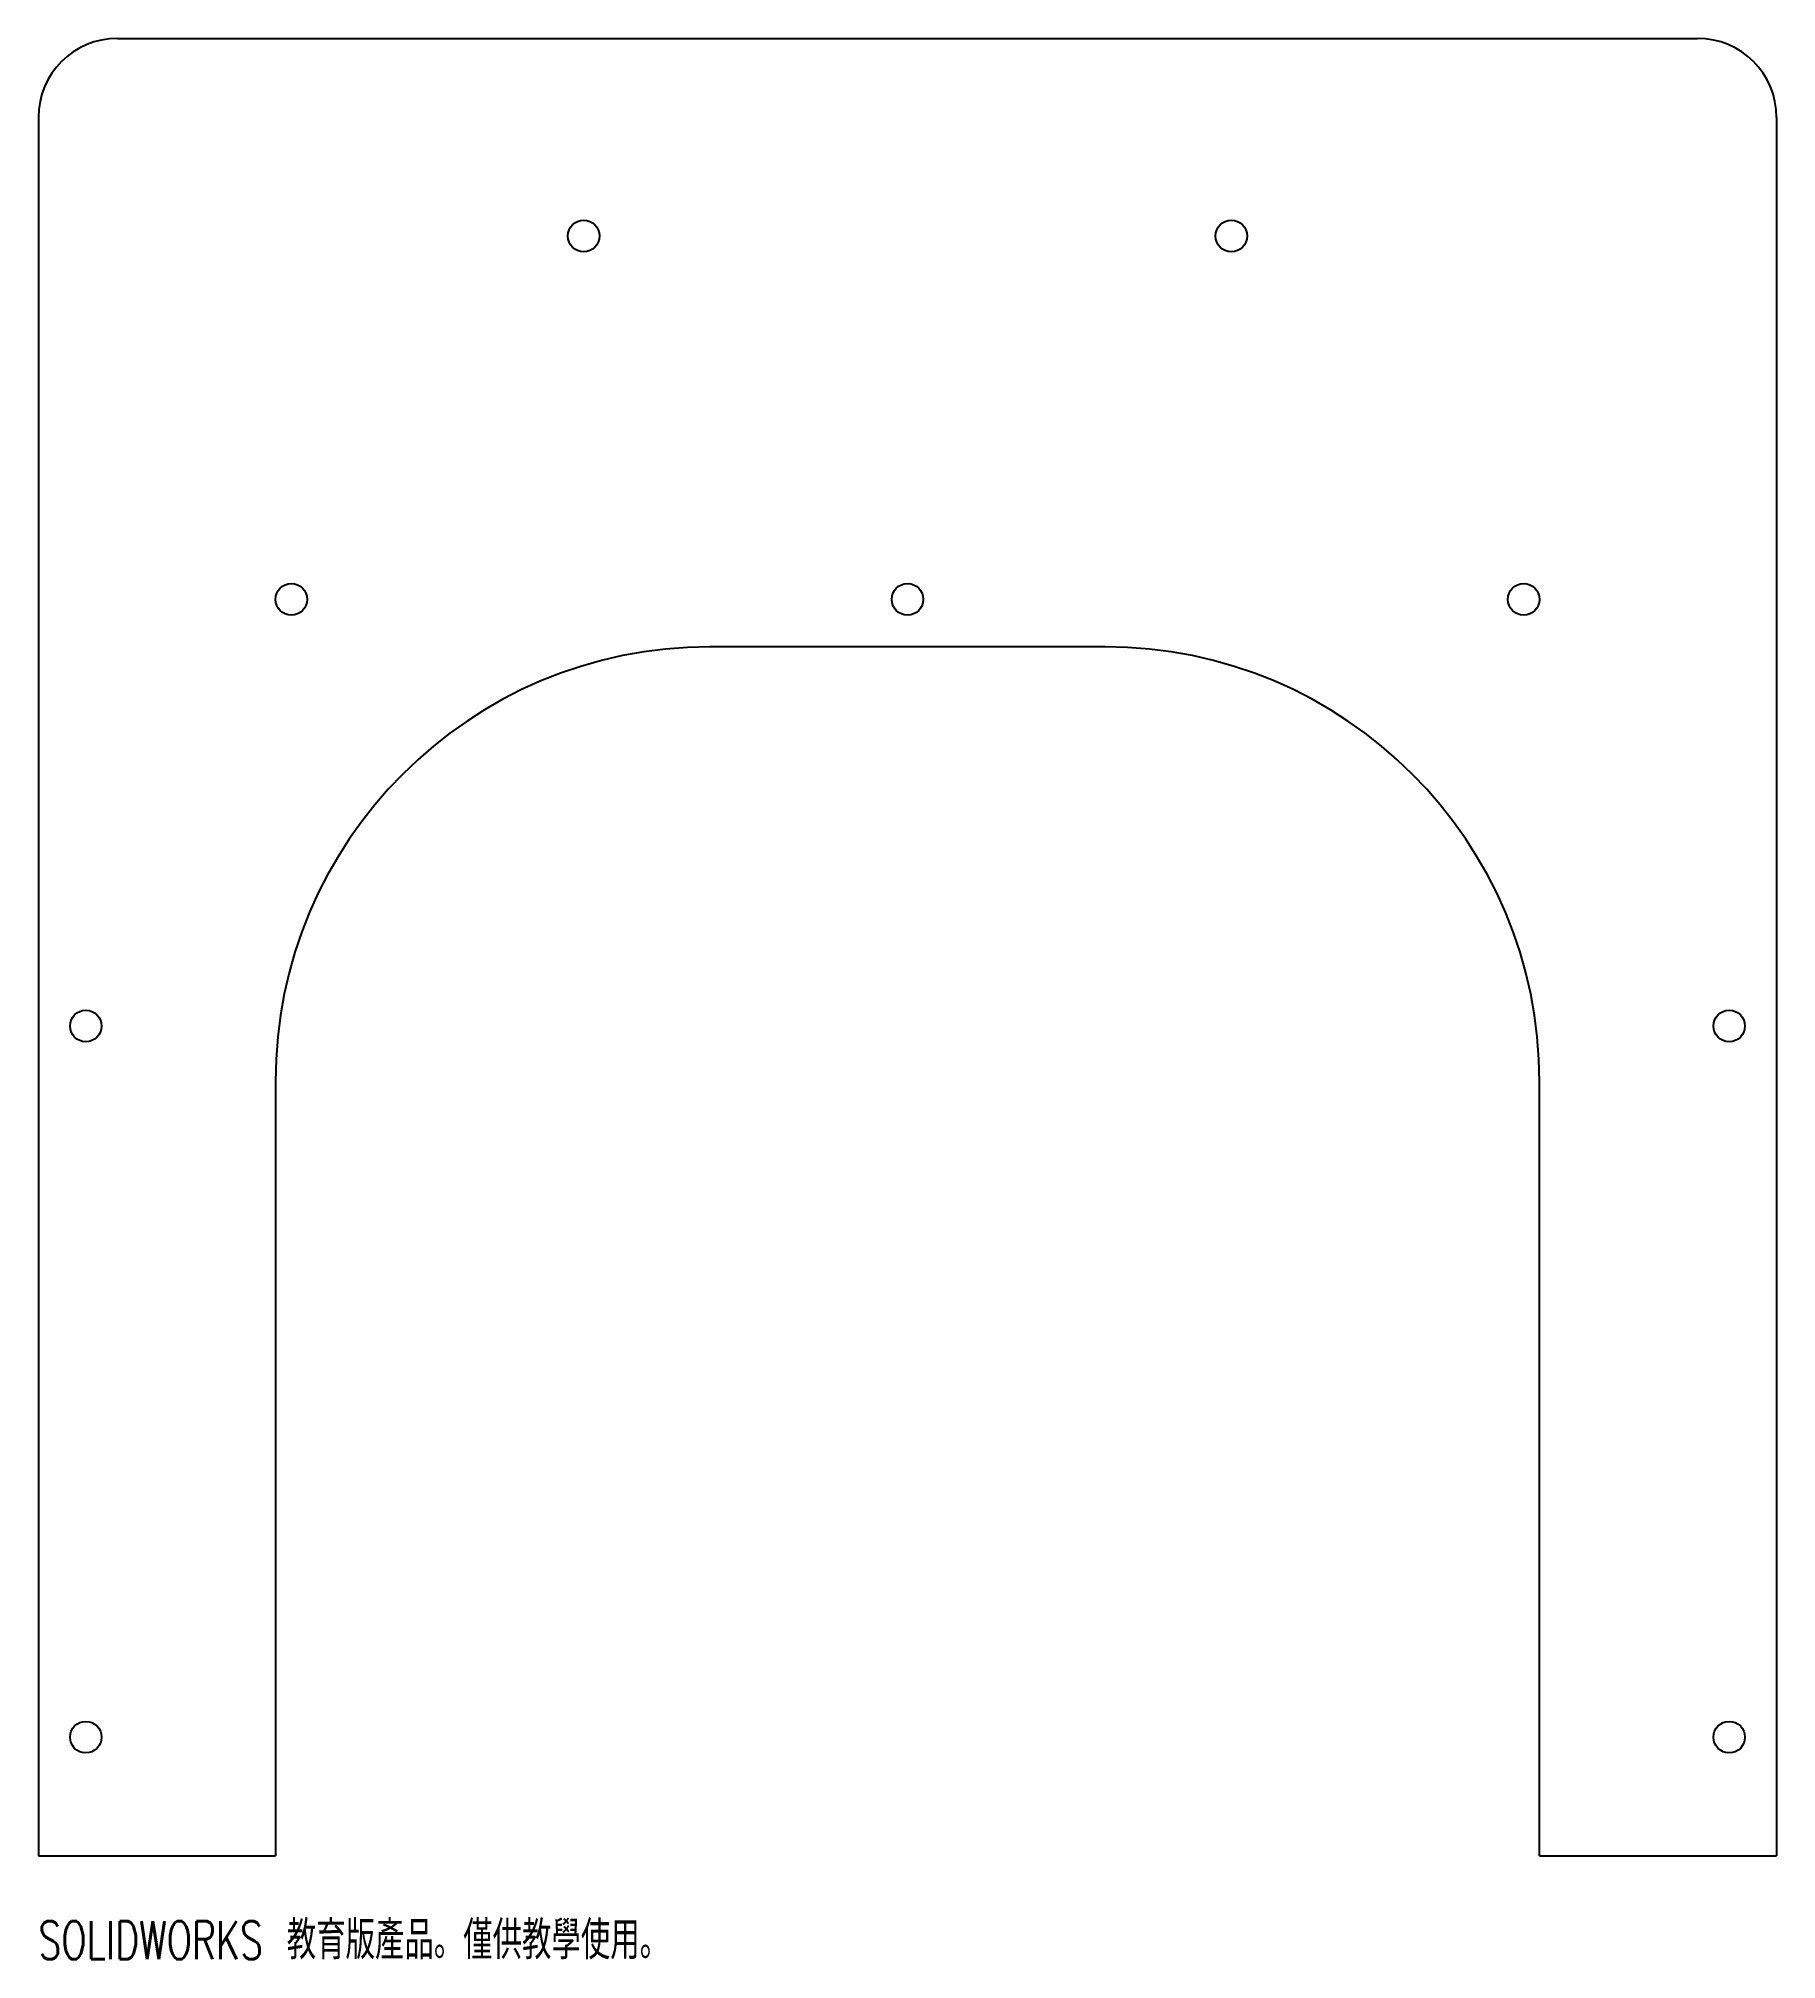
# Model space of a CAD drawing. Header units: millimetres. Extents: x -110 to 110, y -464 to -221.
import ezdxf

# ---------------------------------------------------------------- set-up
doc = ezdxf.new("R2010")
doc.units = ezdxf.units.MM
doc.styles.add('SLDTEXTSTYLE0', font='TXT', dxfattribs={"width": 0.7, "bigfont": 'bigfont'})

msp = doc.modelspace()

# ---------------------------------------------------------------- linework, layer by layer
at = {"color": 7, "linetype": 'Continuous', "lineweight": 25}
for p, q in [((-100, -221), (100, -221)), ((-110, -231), (-110, -451)), ((110, -231), (110, -451)), ((25, -298), (-25, -298)), ((-80, -353), (-80, -451)), ((80, -451), (80, -353)), ((-110, -451), (-80, -451)), ((80, -451), (110, -451))]:
    msp.add_line(p, q, dxfattribs=at)
for centre in [(-41, -246), (41, -246), (-78, -292), (0, -292), (78, -292), (-104, -346), (104, -346), (-104, -436), (104, -436)]:
    msp.add_circle(centre, 2, dxfattribs=at)
for centre, radius, start, end in [((-100, -231), 10, 90, 180), ((100, -231), 10, 0, 90), ((-25, -353), 55, 90, 180), ((25, -353), 55, 0, 90)]:
    msp.add_arc(centre, radius, start, end, dxfattribs=at)

# ---------------------------------------------------------------- texts
at = {"color": 7, "linetype": 'Continuous', "insert": (-110, -459.27), "char_height": 4.8336, "attachment_point": 1, "style": 'SLDTEXTSTYLE0'}
msp.add_mtext('SOLIDWORKS 教育版產品。僅供教學使用。', dxfattribs=at)

doc.saveas('drawing.dxf')
